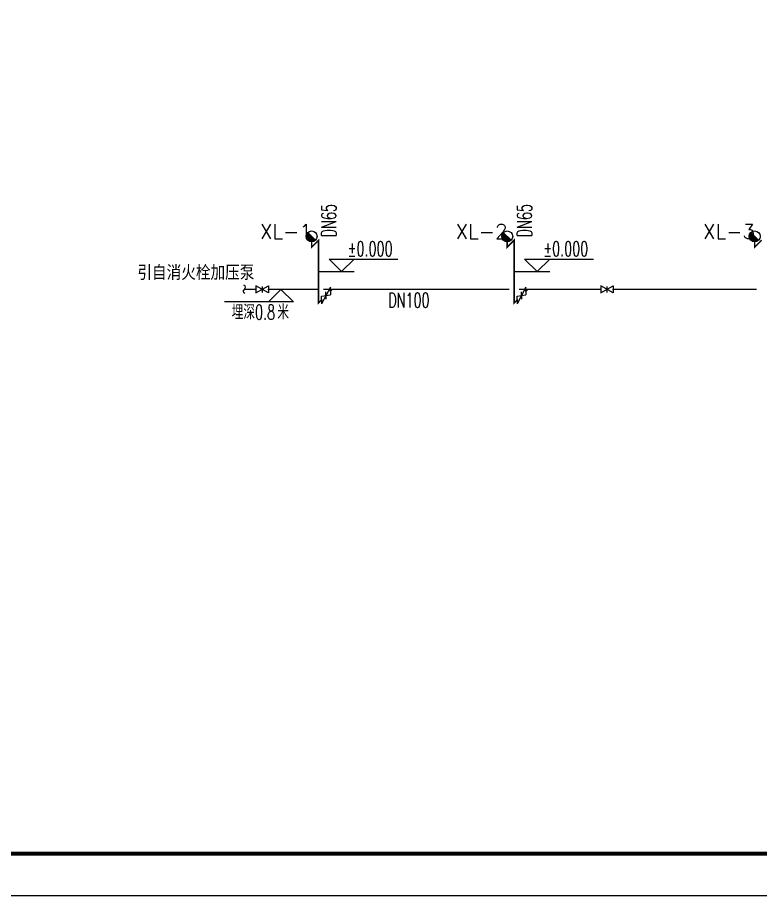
# Model space of a CAD drawing. Extents: x 4995099 to 5303443, y 4627657 to 4889583.
# Drawn here: x 5076829 to 5112367, y 4718205 to 4760205 of the extents above; entities that cross this region are included whole.
import ezdxf

# ---------------------------------------------------------------- set-up
doc = ezdxf.new("R2010")
doc.units = 0
doc.header["$LTSCALE"] = 1000
doc.header["$MEASUREMENT"] = 0
doc.linetypes.add('PHANTOM2', pattern=[1.25, 0.625, -0.125, 0.125, -0.125, 0.125, -0.125])
doc.layers.get('0').update_dxf_attribs({"color": 4, "linetype": 'CONTINUOUS'})
for name, color, linetype in [('DIM_消防', 3, 'CONTINUOUS'), ('EQUIP_消火栓', 7, 'CONTINUOUS'), ('EQUIP_消防', 7, 'CONTINUOUS'), ('TEXT_消防', 7, 'CONTINUOUS'), ('TWT_TEXT', 7, 'CONTINUOUS'), ('TWT_TITLE', 7, 'CONTINUOUS'), ('VALVE_消防', 7, 'CONTINUOUS')]:
    doc.layers.add(name, color=color, linetype=linetype)
doc.layers.add('PIPE-消防', color=1, linetype='PHANTOM2', lineweight=50)
doc.styles.add('_TWT_DIM_ELE', font='SIMPLEX', dxfattribs={"width": 0.8, "height": 3.5, "bigfont": 'HZTXT'})
doc.styles.add('_TWT_PIPEDN', font='SIMPLEX', dxfattribs={"width": 0.8, "height": 3.5, "bigfont": 'HZTXT'})
doc.styles.add('HZTXT', font='TXT', dxfattribs={"bigfont": 'HZTXT'})
doc.styles.get("Standard").update_dxf_attribs({"font": 'GBENOR', "bigfont": 'GBCBIG'})

# ---------------------------------------------------------------- blocks, each defined once
blk = doc.blocks.new('$VALVE$00000296')
for points in [[(-125, 72), (-125, -72), (125, 72), (125, -72), (-125, 72)], [(0, 60), (0, -64)]]:
    blk.add_lwpolyline(points)
for p in [(-125, 0), (125, 0)]:
    blk.add_point(p)
blk = doc.blocks.new('$VALVE$00000335')
for p, q in [((178, 53), (-178, -53)), ((-125, 0), (-178, -53)), ((-125, 0), (-72, 53)), ((-72, 53), (72, -53)), ((0, 0), (-53, -53)), ((0, 0), (53, 53)), ((125, 0), (72, -53)), ((125, 0), (178, 53))]:
    blk.add_line(p, q)
for p in [(-125, 0), (125, 0)]:
    blk.add_point(p)
blk = doc.blocks.new('$TwtSys$00000132')
at = {"elevation": 0}
blk.add_lwpolyline([(7, -101, -0.575183), (0, 0, 0.604745), (-11, 101, 16.924828)], format="xyb", dxfattribs=at)
blk = doc.blocks.new('$TWTSYS$00000386')
blk.add_line((-93, 93, 0), (93, -93, 0))
blk.add_circle((0, 0, 0), 131)
at = {"color": 0}
for points in [[(34, -127, 0), (-127, 34, 0), (93, -93, 0), (-93, 93, 0)], [(-34, -127, 0), (-127, -34, 0), (34, -127, 0), (-127, 34, 0)], [(-93, -93, 0), (-93, -93, 0), (-34, -127, 0), (-127, -34, 0)]]:
    blk.add_solid(points, dxfattribs=at)
at = {"flags": 9}
blk.add_attdef('A', (0, 0, 0), '', height=0.00524, dxfattribs=at)

msp = doc.modelspace()

# ---------------------------------------------------------------- hatches: boundary and pattern name
at = {"layer": 'PIPE-消防'}
for color, points in [(0, [(5091225.9, 4749552.8), (5091201.2, 4749577.6), (5091260.9, 4749637.3)]), (256, [(5091225.9, 4749552.8), (5091260.9, 4749552.8), (5091260.9, 4749637.3)]), (0, [(5100583.7, 4749552.8), (5100558.9, 4749577.6), (5100618.7, 4749637.3)]), (256, [(5100583.7, 4749552.8), (5100618.7, 4749552.8), (5100618.7, 4749637.3)]), (0, [(5090894.3, 4749221.2), (5090919.1, 4749196.5), (5090859.3, 4749136.7)]), (0, [(5090894.3, 4749221.2), (5090859.3, 4749221.2), (5090859.3, 4749136.7)]), (0, [(5100252.1, 4749221.2), (5100276.8, 4749196.5), (5100217.1, 4749136.7)]), (0, [(5100252.1, 4749221.2), (5100217.1, 4749221.2), (5100217.1, 4749136.7)]), (0, [(5112088.5, 4749221.2), (5112113.2, 4749196.5), (5112053.5, 4749136.7)]), (0, [(5112088.5, 4749221.2), (5112053.5, 4749221.2), (5112053.5, 4749136.7)]), (0, [(5091225.9, 4746552.8), (5091250.7, 4746528.1), (5091190.9, 4746468.3)]), (256, [(5091225.9, 4746552.8), (5091190.9, 4746552.8), (5091190.9, 4746468.3)]), (0, [(5100583.7, 4746552.8), (5100608.4, 4746528.1), (5100548.7, 4746468.3)]), (256, [(5100583.7, 4746552.8), (5100548.7, 4746552.8), (5100548.7, 4746468.3)])]:
    msp.add_hatch(color=color, dxfattribs=at).paths.add_polyline_path(points)

# ---------------------------------------------------------------- linework, layer by layer
at = {"layer": 'DIM_消防', "color": 0}
for p, q in [((5092328.5, 4748052.8), (5091728.5, 4748652.8)), ((5091728.5, 4748652.8), (5095027.2, 4748652.8)), ((5092328.5, 4748052.8), (5092928.5, 4748652.8)), ((5101686.3, 4748052.8), (5101086.3, 4748652.8)), ((5101086.3, 4748652.8), (5104385, 4748652.8)), ((5101686.3, 4748052.8), (5102286.3, 4748652.8)), ((5091225.9, 4748052.8), (5092928.5, 4748052.8)), ((5100583.7, 4748052.8), (5102286.3, 4748052.8)), ((5089430.9, 4747201.2), (5088830.9, 4746601.2)), ((5091179.4, 4747201.2), (5088830.9, 4747201.2)), ((5089430.9, 4747201.2), (5090030.9, 4746601.2)), ((5090030.9, 4746601.2), (5086732.2, 4746601.2))]:
    msp.add_line(p, q, dxfattribs=at)
at = {"layer": 'PIPE-消防', "color": 0, "ltscale": 2, "const_width": 70}
for points in [[(5091225.9, 4749552.8), (5090894.3, 4749221.2)], [(5090894.3, 4749221.2), (5090894.3, 4749471.2)], [(5100583.7, 4749552.8), (5100252.1, 4749221.2)], [(5100252.1, 4749221.2), (5100252.1, 4749471.2)], [(5112420.1, 4749552.8), (5112088.5, 4749221.2)], [(5112088.5, 4749221.2), (5112088.5, 4749471.2)], [(5087683.1, 4747201.2), (5088230.1, 4747201.2)], [(5088830.1, 4747201.2), (5090990.9, 4747201.2)], [(5091460.9, 4747201.2), (5091874.2, 4747201.2)], [(5091792.9, 4747119.8), (5091874.2, 4747201.2)], [(5091874.2, 4747201.2), (5100348.7, 4747201.2)], [(5100818.7, 4747201.2), (5101232, 4747201.2)], [(5101150.6, 4747119.8), (5101232, 4747201.2)], [(5101232, 4747201.2), (5104726, 4747201.2)], [(5105326, 4747201.2), (5112185.1, 4747201.2)], [(5091225.9, 4746552.8), (5091368.6, 4746695.5)], [(5100583.7, 4746552.8), (5100726.4, 4746695.5)]]:
    msp.add_lwpolyline(points, dxfattribs=at)
at = {"layer": 'PIPE-消防', "ltscale": 2, "const_width": 70}
for points in [[(5091225.9, 4746552.8), (5091225.9, 4749552.8)], [(5100583.7, 4746552.8), (5100583.7, 4749552.8)]]:
    msp.add_lwpolyline(points, dxfattribs=at)
at = {"layer": 'TWT_TITLE'}
msp.add_lwpolyline([(4995099.4, 4718205.1), (5173299.4, 4718205.1), (5173299.4, 4802205.1), (4995099.4, 4802205.1)], close=True, dxfattribs=at)
at = {"layer": 'TWT_TITLE', "const_width": 200}
msp.add_lwpolyline([(5000099.4, 4720205.1), (5171299.4, 4720205.1), (5171299.4, 4800205.1), (5000099.4, 4800205.1)], close=True, dxfattribs=at)

# ---------------------------------------------------------------- block references
at = {"layer": 'EQUIP_消火栓', "xscale": 2, "yscale": 2, "zscale": 2}
for p in [(5090894.3, 4749733.2), (5100252.1, 4749733.2), (5112088.5, 4749733.2)]:
    msp.add_blockref('$TWTSYS$00000386', p, dxfattribs=at)
at = {"layer": 'EQUIP_消防', "xscale": 2, "yscale": 2, "zscale": 2}
msp.add_blockref('$TwtSys$00000132', (5087682.5, 4747201.2), dxfattribs=at)
at = {"layer": 'VALVE_消防', "xscale": 2.4, "yscale": 2.4, "zscale": 2.4}
for p in [(5088530.1, 4747201.2), (5105026, 4747201.2)]:
    msp.add_blockref('$VALVE$00000296', p, dxfattribs=at)
at = {"layer": 'VALVE_消防', "xscale": 2.4, "yscale": 2.4, "zscale": 2.4, "rotation": 44.99999999995885}
for p in [(5091580.8, 4746907.7), (5100938.5, 4746907.7)]:
    msp.add_blockref('$VALVE$00000335', p, dxfattribs=at)

# ---------------------------------------------------------------- texts
at = {"layer": 'DIM_消防', "color": 7, "style": '_TWT_DIM_ELE'}
for s, width, p in [('%%P0.000', 0.64, (5092620.5, 4748792.8)), ('%%P0.000', 0.64, (5101978.3, 4748792.8)), ('埋深', 0.8, (5087070.3, 4745761.2)), ('0.8', 0.64, (5088190.3, 4745761.2)), ('米', 0.8, (5089257, 4745761.2))]:
    msp.add_text(s, height=700, dxfattribs=dict(at, width=width)).set_placement(p)
at = {"layer": 'TEXT_消防', "style": '_TWT_PIPEDN', "width": 0.64}
for p in [(5092070.1, 4749694), (5101427.8, 4749694)]:
    msp.add_text('DN65', height=700, rotation=90, dxfattribs=at).set_placement(p)
msp.add_text('DN100', height=700, dxfattribs=at).set_placement((5094561.3, 4746333.6))
at = {"layer": 'TWT_TEXT', "style": 'HZTXT'}
for s, p in [('XL-1', (5088423.2, 4749625.9)), ('XL-2', (5097780.9, 4749625.9)), ('XL-3', (5109617.4, 4749625.9))]:
    msp.add_text(s, height=700, dxfattribs=at).set_placement(p)
at = {"layer": 'TWT_TEXT', "color": 0, "style": 'HZTXT'}
msp.add_text('引自消火栓加压泵', height=700, dxfattribs=at).set_placement((5082559.7, 4747647.3))

doc.saveas('drawing.dxf')
